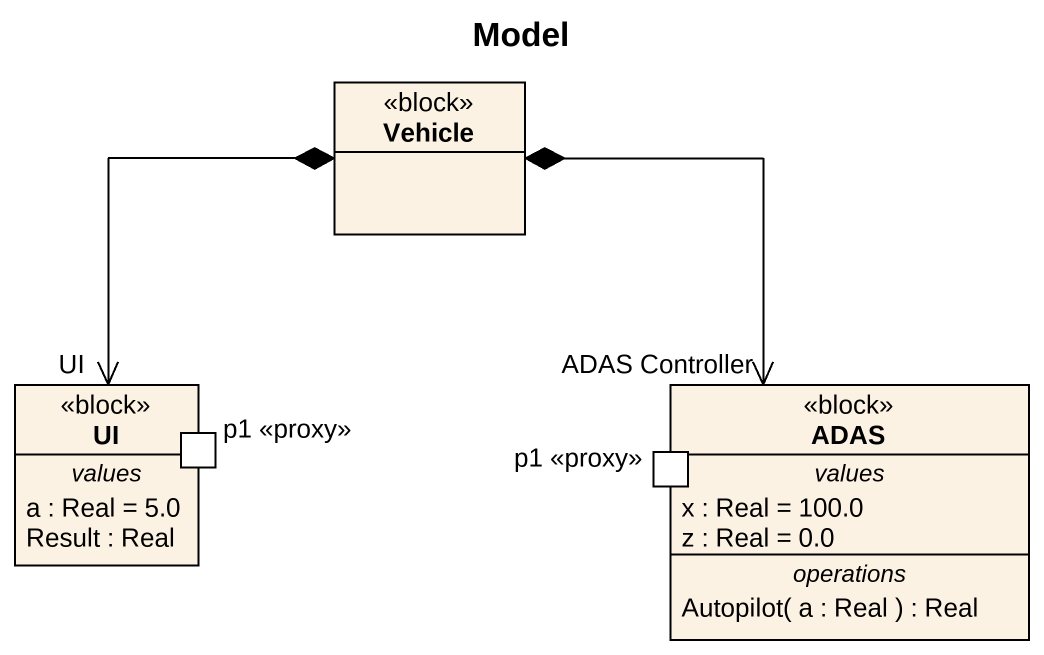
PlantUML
@startuml
title Model
hide circle
hide empty members
class Vehicle <<block>>
class UI <<block>> {
  -- values --
  a : Real = 5.0
  Result : Real
  -- ports --
  p1 <<proxy>>
}
class ADAS <<block>> {
  -- values --
  x : Real = 100.0
  z : Real = 0.0
  -- operations --
  Autopilot( a : Real ) : Real
  -- ports --
  p1 <<proxy>>
}
Vehicle *--> "UI" UI
Vehicle *--> "ADAS Controller" ADAS
@enduml
